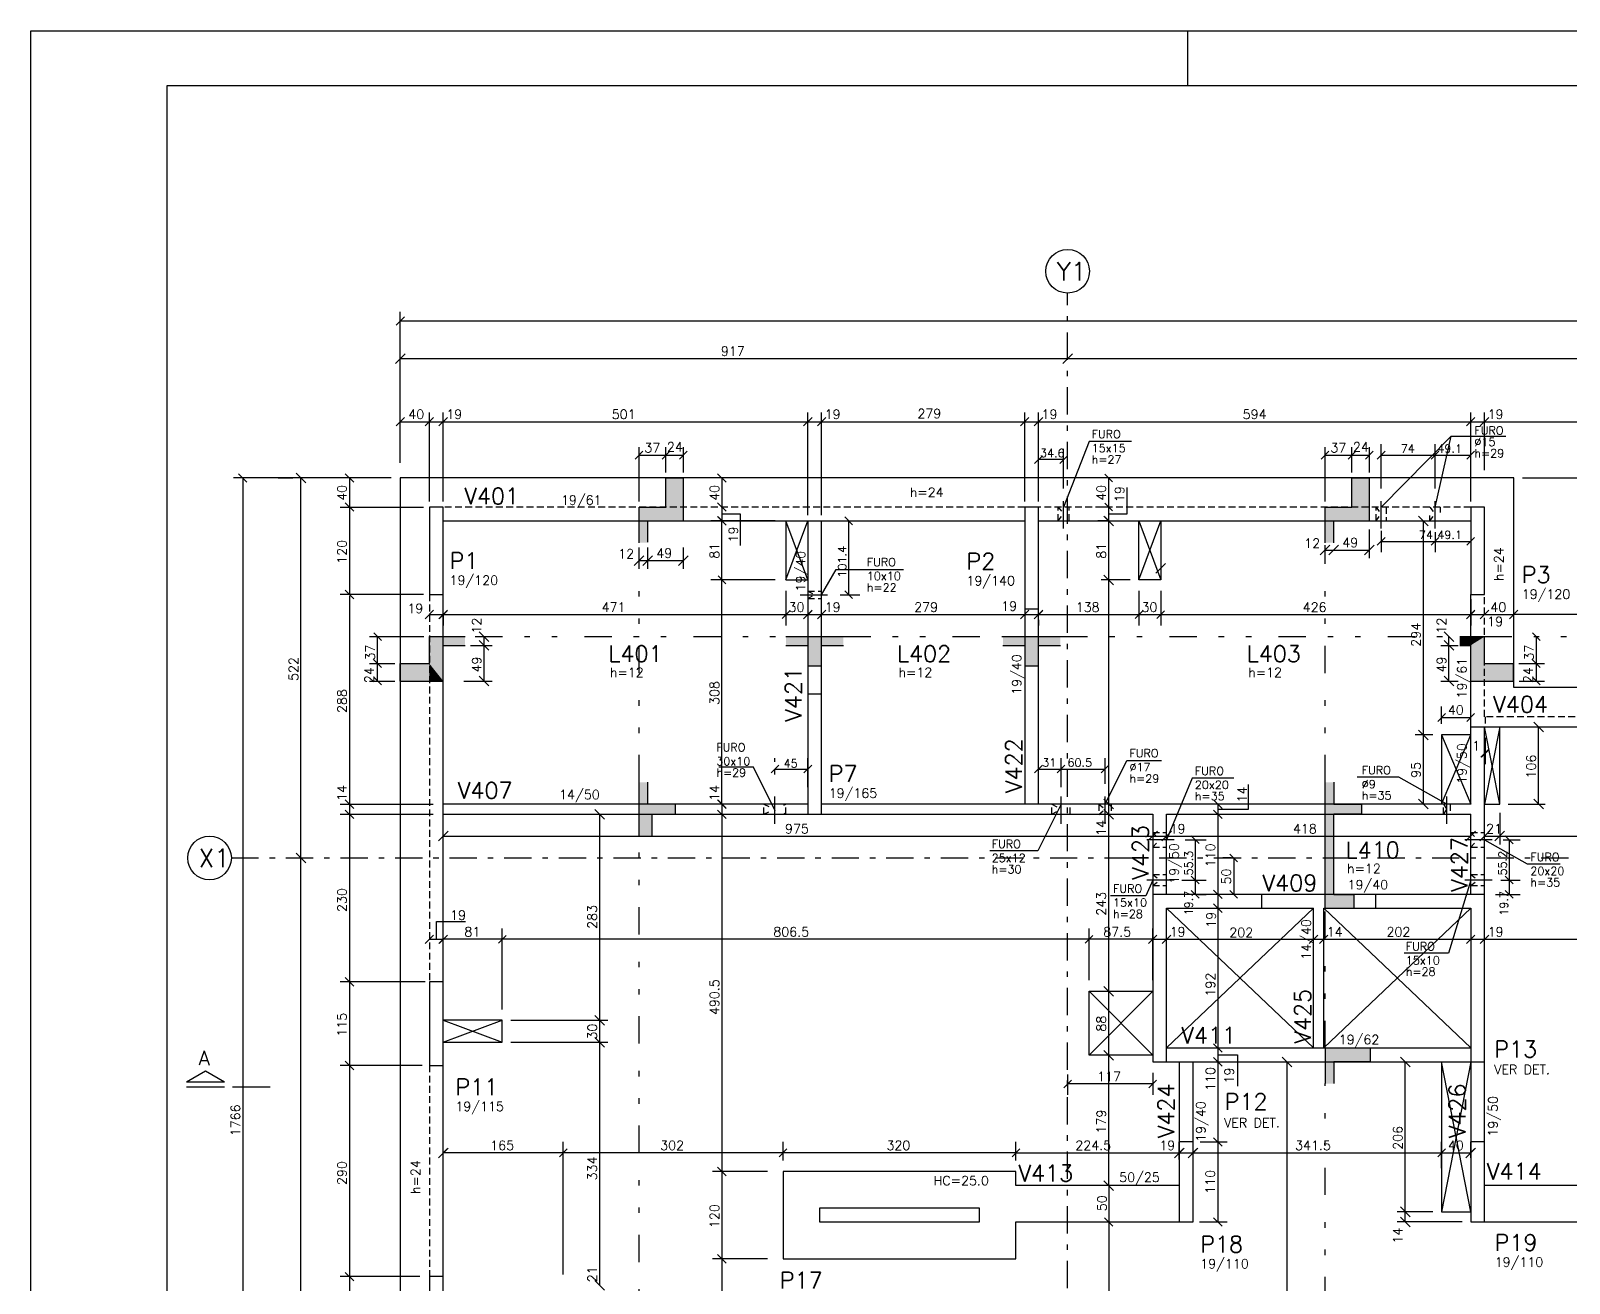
# Model space of a CAD drawing. Extents: x 39030 to 46920, y 0 to 4455.
# Drawn here: x 39030 to 41144, y 2735 to 4455 of the extents above; entities that cross this region are included whole.
import ezdxf

# ---------------------------------------------------------------- set-up
doc = ezdxf.new("R2010")
doc.units = 0
doc.header["$LTSCALE"] = 75
doc.header["$MEASUREMENT"] = 0
for name, pattern in [('ESTILO_TQS_0002', [0.4, 0.1, -0.3]), ('ESTILO_TQS_0003', [1, 0.5, -0.2, 0.1, -0.2]), ('ESTILO_TQS_0004', [2, 0.5, -0.4, 0.1, -0.4, 0.1, -0.5]), ('HIDDEN2', [0.1875, 0.125, -0.0625])]:
    doc.linetypes.add(name, pattern=pattern)
doc.layers.get('0').update_dxf_attribs({"color": 3, "linetype": 'CONTINUOUS'})
for name, color, linetype in [('1', 3, 'CONTINUOUS'), ('200', 1, 'ESTILO_TQS_0002'), ('204', 1, 'ESTILO_TQS_0003'), ('205', 1, 'ESTILO_TQS_0004'), ('210', 3, 'HIDDEN2'), ('212', 3, 'CONTINUOUS'), ('213', 3, 'CONTINUOUS'), ('216', 3, 'CONTINUOUS'), ('220', 5, 'CONTINUOUS'), ('222', 6, 'CONTINUOUS'), ('226', 4, 'CONTINUOUS'), ('230', 3, 'CONTINUOUS'), ('233', 6, 'CONTINUOUS'), ('238', 2, 'CONTINUOUS'), ('249', 1, 'CONTINUOUS'), ('250', 1, 'CONTINUOUS'), ('253', 253, 'CONTINUOUS')]:
    doc.layers.add(name, color=color, linetype=linetype)
doc.styles.get("Standard").update_dxf_attribs({"font": 'ROMANS.SHX'})
doc.styles.add('TQS_LUCIDA_CONSOLE', font='romans.shx')

# ---------------------------------------------------------------- blocks, each defined once
blk = doc.blocks.new('A', base_point=(110533.576437, 21009.828874))
for p, q in [((110533.576437, 21009.828874), (110585.537375, 21009.828874)), ((110596.617453, 21009.828874), (110648.578391, 21009.828874))]:
    blk.add_line(p, q)
at = {"layer": '226'}
for p, q in [((110533.576437, 21016.985124), (110559.556906, 21031.985124)), ((110533.576437, 21016.985124), (110585.537375, 21016.985124)), ((110559.556906, 21031.985124), (110585.537375, 21016.985124))]:
    blk.add_line(p, q, dxfattribs=at)
at = {"layer": '233', "style": 'TQS_LUCIDA_CONSOLE'}
blk.add_text('A', height=20, dxfattribs=at).set_placement((110550.062521, 21039.507952))

msp = doc.modelspace()

# ---------------------------------------------------------------- linework, layer by layer
for p, q in [((39030.1, 4455), (46920.1, 4455)), ((39030.1, 0), (39030.1, 4455)), ((40620.1, 4380), (40620.1, 4455)), ((40620.1, 4380), (40620.1, 4455))]:
    msp.add_line(p, q)
at = {"layer": '1'}
for p, q in [((39596.9, 3781.9), (40395.9, 3781.9)), ((40097.9, 3781.9), (40097.9, 3543.9)), ((40116.9, 3543.9), (40116.9, 3781.9)), ((40414.9, 3781.9), (41008.9, 3781.9)), ((39596.9, 3148.9), (39596.9, 3680.9)), ((41008.9, 3392.9), (41008.9, 3680.9)), ((40395.9, 3660.9), (40395.9, 3392.9)), ((40414.9, 3392.9), (40414.9, 3660.9)), ((41008.9, 3498.9), (41405.4, 3498.9)), ((41027.9, 3268.9), (41027.9, 3498.9)), ((40097.9, 3392.9), (39596.9, 3392.9)), ((41008.9, 3392.9), (40116.9, 3392.9)), ((39596.9, 3378.9), (40097.9, 3378.9)), ((40116.9, 3378.9), (40571.9, 3378.9)), ((40571.9, 3378.9), (40571.9, 3268.9)), ((40590.9, 3378.9), (41008.9, 3378.9)), ((40590.9, 3268.9), (40590.9, 3378.9)), ((41008.9, 3268.9), (41008.9, 3378.9)), ((40877.9, 3268.9), (40721.9, 3268.9)), ((40721.9, 3249.9), (40792.9, 3249.9)), ((40792.9, 3057.9), (40792.9, 3249.9)), ((40806.9, 3057.9), (40806.9, 3249.9)), ((40806.9, 3249.9), (40877.9, 3249.9)), ((40590.9, 3057.9), (40806.9, 3057.9)), ((40806.9, 3057.9), (41008.9, 3057.9)), ((39596.9, 2743.9), (39596.9, 3033.9)), ((40590.9, 3038.9), (40608.4, 3038.9)), ((40608.4, 3038.9), (41008.9, 3038.9)), ((40608.4, 3038.9), (40608.4, 2928.9)), ((40627.4, 2928.9), (40627.4, 3038.9)), ((41008.9, 3038.9), (41008.9, 2928.9)), ((41027.9, 2928.9), (41027.9, 3038.9)), ((40608.4, 2868.9), (40383.9, 2868.9)), ((41460.9, 2868.9), (41027.9, 2868.9)), ((40383.9, 2818.9), (40608.4, 2818.9)), ((41027.9, 2818.9), (41460.9, 2818.9))]:
    msp.add_line(p, q, dxfattribs=at)
at = {"layer": '200'}
for p, q in [((40441.9, 3781.9), (40456.9, 3800.9)), ((40441.9, 3800.9), (40456.9, 3781.9)), ((40878.8, 3781.9), (40892.8, 3800.9)), ((40878.8, 3800.9), (40892.8, 3781.9)), ((40952.8, 3781.9), (40952.8, 3800.9)), ((40952.8, 3781.9), (40966.8, 3800.9)), ((40952.8, 3800.9), (40966.8, 3781.9)), ((40966.8, 3800.9), (40966.8, 3781.9)), ((40097.9, 3685.4), (40116.9, 3675.4)), ((40097.9, 3675.4), (40116.9, 3685.4)), ((40037.6, 3378.9), (40067.6, 3392.9)), ((40037.6, 3392.9), (40067.6, 3378.9)), ((40433.4, 3378.9), (40458.4, 3392.9)), ((40433.4, 3392.9), (40458.4, 3378.9)), ((40497.9, 3378.8), (40514.9, 3392.9)), ((40497.9, 3392.9), (40514.9, 3378.8)), ((40971.4, 3378.8), (40980.4, 3392.9)), ((40971.4, 3392.9), (40980.4, 3378.8)), ((40571.9, 3333.9), (40590.8, 3353.9)), ((40571.9, 3353.9), (40590.8, 3333.9)), ((41008.9, 3333.8), (41027.9, 3353.8)), ((41008.9, 3353.8), (41027.9, 3333.8)), ((40571.9, 3281.1), (40590.9, 3296.1)), ((40571.9, 3296.1), (40590.9, 3281.1)), ((41008.9, 3281.1), (41027.9, 3296.1)), ((41008.9, 3296.1), (41027.9, 3281.1))]:
    msp.add_line(p, q, dxfattribs=at)
at = {"layer": '204'}
for p, q in [((40454.9, 1978), (40454.9, 4094.7)), ((39305.7, 3318.9), (43818, 3318.9))]:
    msp.add_line(p, q, dxfattribs=at)
at = {"layer": '205'}
for p, q in [((40449.4, 3771.4), (40449.4, 3811.4)), ((40885.8, 3771.4), (40885.8, 3811.4)), ((40959.8, 3771.4), (40959.8, 3811.4)), ((39865.9, 3422.9), (39865.9, 3723.3)), ((40808.7, 3422.9), (40808.7, 3737.8)), ((40087.4, 3680.4), (40127.4, 3680.4)), ((39640.9, 3622.9), (40067.9, 3622.9)), ((40146.9, 3622.9), (40365.9, 3622.9)), ((40444.9, 3622.9), (40993.8, 3622.9)), ((41027.9, 3622.9), (41405.4, 3622.9)), ((40052.6, 3365.9), (40052.6, 3456.8)), ((40445.9, 3365.9), (40445.9, 3405.9)), ((40506.4, 3365.9), (40506.4, 3405.9)), ((40975.9, 3365.9), (40975.9, 3405.9)), ((39865.9, 2163.9), (39865.9, 3348.9)), ((40601.4, 3343.9), (40561.4, 3343.9)), ((41038.4, 3343.8), (40998.4, 3343.8)), ((40601.4, 3288.6), (40561.4, 3288.6)), ((41038.4, 3288.6), (40998.4, 3288.6)), ((40808.7, 3057.9), (40808.7, 3249.9)), ((40808.7, 2256), (40808.7, 3008.9))]:
    msp.add_line(p, q, dxfattribs=at)
at = {"layer": '210'}
for p, q in [((40395.9, 3800.9), (39596.9, 3800.9)), ((41008.9, 3800.9), (40414.9, 3800.9)), ((40441.9, 3781.9), (40441.9, 3800.9)), ((40456.9, 3781.9), (40456.9, 3800.9)), ((40878.8, 3781.9), (40878.8, 3800.9)), ((40892.8, 3800.9), (40892.8, 3781.9)), ((39577.9, 3680.9), (39577.9, 3148.9)), ((40097.9, 3685.4), (40116.9, 3685.4)), ((41027.9, 3512.9), (41027.9, 3680.9)), ((40097.9, 3675.4), (40116.9, 3675.4)), ((41405.4, 3512.9), (41027.9, 3512.9)), ((41028.9, 3512.9), (41028.9, 3498.9)), ((40037.6, 3378.9), (40037.6, 3392.9)), ((40067.6, 3378.9), (40067.6, 3392.9)), ((40433.4, 3378.9), (40433.4, 3392.9)), ((40458.4, 3378.9), (40458.4, 3392.9)), ((40497.9, 3392.9), (40497.9, 3378.9)), ((40514.9, 3392.9), (40514.9, 3378.8)), ((40971.4, 3378.8), (40971.4, 3392.9)), ((40980.4, 3392.9), (40980.4, 3378.8)), ((40571.9, 3353.9), (40590.9, 3353.9)), ((41008.9, 3353.8), (41027.9, 3353.8)), ((40571.9, 3333.9), (40590.9, 3333.8)), ((41008.9, 3333.8), (41027.9, 3333.8)), ((40571.9, 3296.1), (40590.9, 3296.1)), ((40571.9, 3281.1), (40590.9, 3281.1)), ((41008.9, 3296.1), (41027.9, 3296.1)), ((41008.9, 3281.1), (41027.9, 3281.1)), ((39577.9, 3033.9), (39577.9, 2743.9))]:
    msp.add_line(p, q, dxfattribs=at)
at = {"layer": '216'}
for p, q in [((39532, 4050.6), (39543.7, 4062.2)), ((39531.2, 3998.1), (39544.5, 4011.4)), ((40448.2, 3998.1), (40461.5, 4011.4)), ((39532, 3912.3), (39543.7, 3923.9)), ((39572, 3912.3), (39583.7, 3923.9)), ((39591, 3912.3), (39602.7, 3923.9)), ((40092, 3912.3), (40103.7, 3923.9)), ((40111, 3912.3), (40122.7, 3923.9)), ((40390, 3912.3), (40401.7, 3923.9)), ((40409, 3912.3), (40420.7, 3923.9)), ((41003, 3912.3), (41014.7, 3923.9)), ((41022, 3912.3), (41033.7, 3923.9)), ((39860.6, 3866.8), (39871.2, 3877.4)), ((39897.6, 3866.8), (39908.2, 3877.4)), ((39921.6, 3866.8), (39932.2, 3877.4)), ((40420.2, 3871.3), (40409.6, 3860.7)), ((40454.7, 3871.3), (40444.1, 3860.7)), ((40803.4, 3866.8), (40814, 3877.4)), ((40840.4, 3866.8), (40851, 3877.4)), ((40864.4, 3866.8), (40875, 3877.4)), ((40880.5, 3866.8), (40891.1, 3877.4)), ((40954.5, 3866.8), (40965.1, 3877.4)), ((40954.5, 3866.8), (40965.1, 3877.4)), ((41003.6, 3866.8), (41014.2, 3877.4)), ((39315.5, 3846.7), (39327.2, 3835)), ((39407.9, 3834.2), (39394.7, 3847.5)), ((39462.1, 3846.7), (39473.8, 3835)), ((39974, 3846.7), (39985.6, 3835)), ((40516.7, 3835.6), (40506.1, 3846.2)), ((39462.1, 3806.7), (39473.8, 3795)), ((39974, 3806.7), (39985.6, 3795)), ((40516.7, 3795.6), (40506.1, 3806.2)), ((40516.7, 3795.6), (40506.1, 3806.2)), ((39974, 3787.7), (39985.6, 3776)), ((39985.1, 3776.6), (39974.5, 3787.2)), ((40159.5, 3776.6), (40148.9, 3787.2)), ((40518, 3775.2), (40504.7, 3788.5)), ((40516.7, 3776.6), (40506.1, 3787.2)), ((40950.5, 3775.2), (40937.2, 3788.5)), ((40802, 3735.2), (40815.3, 3748.5)), ((40814, 3735.2), (40827.3, 3748.5)), ((40863, 3735.2), (40876.3, 3748.5)), ((40880.5, 3748.4), (40891.1, 3759)), ((40954.5, 3748.4), (40965.1, 3759)), ((40954.5, 3748.4), (40965.1, 3759)), ((41003.6, 3748.4), (41014.2, 3759)), ((39859.3, 3720.7), (39872.5, 3733.9)), ((39871.3, 3720.7), (39884.5, 3733.9)), ((39920.3, 3720.7), (39933.5, 3733.9)), ((40576.2, 3710.2), (40589.5, 3723.5)), ((39985.1, 3695.6), (39974.5, 3706.2)), ((39985.1, 3695.6), (39974.5, 3706.2)), ((40518, 3694.2), (40504.7, 3707.5)), ((39462.1, 3686.7), (39473.8, 3675)), ((40159.5, 3675.1), (40148.9, 3685.7)), ((39572, 3647.3), (39583.7, 3659)), ((39591, 3647.3), (39602.7, 3659)), ((39591.6, 3647.8), (39602.2, 3658.5)), ((40062.6, 3647.8), (40073.2, 3658.5)), ((40062.6, 3647.8), (40073.2, 3658.5)), ((40092, 3647.3), (40103.7, 3659)), ((40092.6, 3647.8), (40103.2, 3658.5)), ((40111, 3647.3), (40122.7, 3659)), ((40390, 3647.3), (40401.7, 3659)), ((40409, 3647.3), (40420.7, 3659)), ((40409.6, 3647.8), (40420.2, 3658.5)), ((40547.6, 3647.8), (40558.2, 3658.5)), ((40547.6, 3647.8), (40558.2, 3658.5)), ((40577.6, 3647.8), (40588.2, 3658.5)), ((40577.6, 3647.8), (40588.2, 3658.5)), ((41003, 3647.3), (41014.7, 3659)), ((41003.6, 3647.8), (41014.2, 3658.5)), ((41022, 3647.3), (41033.7, 3659)), ((41062, 3647.3), (41073.7, 3659)), ((39501.3, 3628.2), (39511.9, 3617.6)), ((39646.4, 3629.5), (39659.6, 3616.3)), ((39646.4, 3617.5), (39659.6, 3604.3)), ((40972.3, 3629.5), (40985.6, 3616.3)), ((40972.3, 3617.5), (40985.6, 3604.3)), ((41093.8, 3628.2), (41104.4, 3617.6)), ((39501.3, 3591.2), (39511.9, 3580.6)), ((41093.8, 3591.2), (41104.4, 3580.6)), ((39501.3, 3567.2), (39511.9, 3556.6)), ((39646.4, 3568.5), (39659.6, 3555.3)), ((40972.3, 3568.5), (40985.6, 3555.3)), ((41093.8, 3567.2), (41104.4, 3556.6)), ((40963.6, 3506.5), (40974.2, 3517.2)), ((41003.6, 3506.5), (41014.2, 3517.2)), ((40950.5, 3481.2), (40937.2, 3494.5)), ((41108.8, 3492.2), (41095.5, 3505.5)), ((41022.6, 3457.4), (41033.2, 3468)), ((41023.6, 3457.4), (41034.2, 3468)), ((40047.3, 3435.6), (40057.9, 3446.2)), ((40092.6, 3435.6), (40103.2, 3446.2)), ((40092.6, 3435.6), (40103.2, 3446.2)), ((40409.6, 3435.6), (40420.2, 3446.2)), ((40440.6, 3435.6), (40451.2, 3446.2)), ((40440.6, 3435.6), (40451.2, 3446.2)), ((40501.1, 3435.6), (40511.7, 3446.2)), ((39462.1, 3398.7), (39473.8, 3387)), ((39462.1, 3384.7), (39473.8, 3373)), ((39818.5, 3372.2), (39805.2, 3385.5)), ((39974, 3398.7), (39985.6, 3387)), ((39974, 3384.7), (39985.6, 3373)), ((39985.1, 3387.6), (39974.5, 3398.2)), ((40518, 3386.2), (40504.7, 3399.5)), ((40518, 3372.2), (40504.7, 3385.5)), ((40516.7, 3387.6), (40506.1, 3398.2)), ((40516.7, 3373.6), (40506.1, 3384.2)), ((40655.5, 3398.7), (40667.1, 3387)), ((40655.5, 3384.7), (40667.1, 3373)), ((40950.5, 3386.2), (40937.2, 3399.5)), ((41108.8, 3386.2), (41095.5, 3399.5)), ((39590.2, 3342.2), (39603.5, 3355.5)), ((40565.2, 3342.2), (40578.5, 3355.5)), ((40584.2, 3342.2), (40597.5, 3355.5)), ((40624.9, 3349.2), (40635.5, 3338.6)), ((41002.2, 3342.2), (41015.5, 3355.5)), ((41021.2, 3342.2), (41034.5, 3355.5)), ((41042.2, 3342.2), (41055.5, 3355.5)), ((41056.4, 3349.1), (41067, 3338.5)), ((39407.9, 3312.2), (39394.7, 3325.5)), ((40677.8, 3324.2), (40688.4, 3313.6)), ((40624.9, 3293.9), (40635.5, 3283.3)), ((40624.9, 3293.9), (40635.5, 3283.3)), ((41056.4, 3293.9), (41067, 3283.3)), ((41056.4, 3293.9), (41067, 3283.3)), ((40624.9, 3274.2), (40635.5, 3263.6)), ((40655.5, 3274.7), (40667.1, 3263)), ((40677.8, 3274.2), (40688.4, 3263.6)), ((41056.4, 3274.2), (41067, 3263.6)), ((40655.5, 3255.7), (40667.1, 3244)), ((39572, 3201.4), (39583.7, 3213)), ((39591, 3201.4), (39602.7, 3213)), ((39602.2, 3212.5), (39591.6, 3201.9)), ((39683.2, 3212.5), (39672.6, 3201.9)), ((39683.2, 3212.5), (39672.6, 3201.9)), ((40489.7, 3212.5), (40479.1, 3201.9)), ((40489.7, 3212.5), (40479.1, 3201.9)), ((40566, 3201.4), (40577.7, 3213)), ((40577.2, 3212.5), (40566.6, 3201.9)), ((40585, 3201.4), (40596.7, 3213)), ((40787, 3201.4), (40798.7, 3213)), ((40801, 3201.4), (40812.7, 3213)), ((41003, 3201.4), (41014.7, 3213)), ((41022, 3201.4), (41033.7, 3213)), ((39462.1, 3154.7), (39473.8, 3143)), ((40518, 3129.2), (40504.7, 3142.5)), ((39818.5, 3089.2), (39805.2, 3102.5)), ((39818.5, 3059.2), (39805.2, 3072.5)), ((40518, 3041.2), (40504.7, 3054.5)), ((40655.5, 3063.7), (40667.1, 3052)), ((40655.5, 3044.7), (40667.1, 3033)), ((40763.1, 3032.2), (40749.9, 3045.5)), ((40925.5, 3032.2), (40912.2, 3045.5)), ((39462.1, 3039.7), (39473.8, 3028)), ((40460.2, 3013.8), (40449.6, 3003.2)), ((40577.2, 3013.8), (40566.6, 3003.2)), ((39590.2, 2907.2), (39603.5, 2920.5)), ((39602.2, 2919.2), (39591.6, 2908.6)), ((39602.2, 2919.2), (39591.6, 2908.6)), ((39767.2, 2919.2), (39756.6, 2908.6)), ((39767.2, 2919.2), (39756.6, 2908.6)), ((40069.2, 2919.2), (40058.6, 2908.6)), ((40069.2, 2919.2), (40058.6, 2908.6)), ((40069.2, 2919.2), (40058.6, 2908.6)), ((40378.6, 2908.6), (40389.2, 2919.2)), ((40389.2, 2919.2), (40378.6, 2908.6)), ((40601.7, 2907.2), (40615, 2920.5)), ((40603.1, 2908.6), (40613.7, 2919.2)), ((40620.7, 2907.2), (40634, 2920.5)), ((40622.1, 2908.6), (40632.7, 2919.2)), ((40655.5, 2934.7), (40667.1, 2923)), ((40963.6, 2908.6), (40974.2, 2919.2)), ((40963.6, 2908.6), (40974.2, 2919.2)), ((41002.2, 2907.2), (41015.5, 2920.5)), ((41003.6, 2908.6), (41014.2, 2919.2)), ((39974, 2894.2), (39985.6, 2882.5)), ((40518, 2862.2), (40504.7, 2875.5)), ((40925.5, 2826.2), (40912.2, 2839.5)), ((40505.5, 2824.7), (40517.2, 2813)), ((40655.5, 2824.7), (40667.1, 2813)), ((40925.5, 2812.2), (40912.2, 2825.5)), ((39974, 2774.2), (39985.6, 2762.5)), ((39462.1, 2749.7), (39473.8, 2738)), ((39818.5, 2725.2), (39805.2, 2738.5))]:
    msp.add_line(p, q, dxfattribs=at)
at = {"layer": '220'}
for p, q in [((39902.9, 3800.9), (39902.9, 3840.8)), ((39902.9, 3840.8), (39926.9, 3840.8)), ((39926.9, 3800.9), (39926.9, 3840.8)), ((40845.7, 3800.9), (40845.7, 3840.8)), ((40845.7, 3840.8), (40869.7, 3840.8)), ((40869.7, 3800.9), (40869.7, 3840.8)), ((39865.9, 3751.9), (39865.9, 3800.9)), ((39865.9, 3800.9), (39902.9, 3800.9)), ((39926.9, 3800.9), (39926.9, 3800.9)), ((39926.9, 3781.8), (39926.9, 3800.9)), ((40808.7, 3751.8), (40808.7, 3800.9)), ((40808.7, 3800.9), (40845.7, 3800.9)), ((40869.7, 3800.9), (40869.7, 3800.9)), ((40869.7, 3781.8), (40869.7, 3800.9)), ((39877.9, 3781.8), (39926.9, 3781.8)), ((39877.9, 3752.6), (39877.9, 3781.8)), ((40820.7, 3781.8), (40869.7, 3781.8)), ((40820.7, 3751.8), (40820.7, 3781.8)), ((39577.8, 3585.9), (39577.8, 3622.9)), ((39577.9, 3622.9), (39626.9, 3622.9)), ((40067.9, 3622.9), (40146.9, 3622.9)), ((40365.9, 3622.9), (40444.9, 3622.9)), ((40993.8, 3622.9), (41027.9, 3622.9)), ((41027.9, 3585.9), (41027.9, 3622.9)), ((39596.9, 3561.9), (39596.9, 3610.9)), ((39596.9, 3610.9), (39626.9, 3610.9)), ((40067.9, 3610.9), (40067.9, 3610.9)), ((40067.9, 3610.9), (40097.9, 3610.9)), ((40097.9, 3610.9), (40097.9, 3582.9)), ((40116.9, 3582.9), (40116.9, 3610.9)), ((40116.9, 3610.9), (40146.9, 3610.9)), ((40365.9, 3610.9), (40365.9, 3610.9)), ((40365.9, 3610.9), (40395.9, 3610.9)), ((40395.9, 3610.9), (40395.9, 3582.9)), ((40414.9, 3582.9), (40414.9, 3610.9)), ((40414.9, 3610.9), (40444.9, 3610.9)), ((40993.8, 3610.9), (41008.8, 3610.9)), ((41008.8, 3561.9), (41008.8, 3610.9)), ((39537.9, 3585.9), (39577.8, 3585.9)), ((39537.9, 3561.9), (39537.9, 3585.9)), ((40097.9, 3582.9), (40116.9, 3582.9)), ((40395.9, 3582.9), (40414.9, 3582.9)), ((41027.9, 3585.9), (41067.8, 3585.9)), ((41067.8, 3561.9), (41067.8, 3585.9)), ((39537.9, 3561.9), (39577.8, 3561.9)), ((39577.8, 3561.9), (39577.8, 3561.9)), ((39577.8, 3561.9), (39596.9, 3561.9)), ((41008.8, 3561.9), (41027.9, 3561.9)), ((41027.9, 3561.9), (41067.8, 3561.9)), ((41027.9, 3561.9), (41027.9, 3561.9)), ((39865.9, 3348.9), (39865.9, 3422.9)), ((39877.9, 3392.9), (39877.9, 3422.9)), ((40808.7, 3378.9), (40808.7, 3422.9)), ((40820.7, 3422.9), (40820.7, 3422.9)), ((40820.7, 3422.9), (40820.7, 3392.9)), ((39915.9, 3392.9), (39877.9, 3392.9)), ((39915.9, 3378.9), (39915.9, 3392.9)), ((40820.7, 3392.9), (40858.7, 3392.9)), ((40858.7, 3392.9), (40858.7, 3378.9)), ((39883.9, 3348.9), (39883.9, 3378.9)), ((39883.9, 3378.9), (39915.9, 3378.9)), ((40808.7, 3249.9), (40808.7, 3378.9)), ((40820.7, 3268.9), (40820.7, 3378.9)), ((40858.7, 3378.9), (40820.7, 3378.9)), ((40820.7, 3378.9), (40820.7, 3378.9)), ((39883.9, 3348.9), (39883.9, 3348.9)), ((40820.7, 3268.9), (40848.7, 3268.9)), ((40848.7, 3249.9), (40848.7, 3268.9)), ((40808.7, 3249.9), (40848.7, 3249.9)), ((40808.7, 3057.9), (40808.7, 3008.9)), ((40808.7, 3057.9), (40870.7, 3057.9)), ((40870.7, 3057.9), (40870.7, 3038.9)), ((40870.7, 3038.9), (40820.7, 3038.9)), ((40820.7, 3038.9), (40820.7, 3008.9))]:
    msp.add_line(p, q, dxfattribs=at)
at = {"layer": '222'}
for p, q in [((39217.6, 4380), (46845.1, 4380)), ((39217.6, 75), (39217.6, 4380))]:
    msp.add_line(p, q, dxfattribs=at)
for points in [[(39577.9, 3680.9), (39596.9, 3680.9), (39596.9, 3800.9), (39577.9, 3800.9), (39577.9, 3680.9)], [(40395.9, 3660.9), (40414.9, 3660.9), (40414.9, 3800.9), (40395.9, 3800.9), (40395.9, 3660.9)], [(41008.9, 3680.9), (41027.9, 3680.9), (41027.9, 3800.9), (41008.9, 3800.9), (41008.9, 3680.9)], [(40097.9, 3378.9), (40116.9, 3378.9), (40116.9, 3543.9), (40097.9, 3543.9), (40097.9, 3378.9)], [(40571.9, 3038.9), (40571.9, 3038.9), (40590.9, 3038.9), (40590.9, 3249.9), (40721.9, 3249.9), (40721.9, 3268.9), (40571.9, 3268.9), (40571.9, 3038.9)], [(41027.9, 3038.9), (41027.9, 3268.9), (40877.9, 3268.9), (40877.9, 3249.9), (41008.9, 3249.9), (41008.9, 3038.9), (41027.9, 3038.9)], [(39596.9, 3148.9), (39577.9, 3148.9), (39577.9, 3033.9), (39596.9, 3033.9), (39596.9, 3148.9)], [(40608.4, 2818.9), (40627.4, 2818.9), (40627.4, 2928.9), (40608.4, 2928.9), (40608.4, 2818.9)], [(41008.9, 2818.9), (41027.9, 2818.9), (41027.9, 2928.9), (41008.9, 2928.9), (41008.9, 2818.9)], [(40333.9, 2818.9), (40333.9, 2837.9), (40113.9, 2837.9), (40113.9, 2818.9), (40333.9, 2818.9)], [(39577.9, 2623.9), (39596.9, 2623.9), (39596.9, 2743.9), (39577.9, 2743.9), (39577.9, 2623.9)]]:
    msp.add_lwpolyline(points, dxfattribs=at)
at = {"layer": '230'}
for p, q in [((41067.9, 3840.9), (39537.9, 3840.9)), ((39537.9, 3840.9), (39537.9, 2074.9)), ((41067.9, 3552.9), (41067.9, 3840.9)), ((40067.9, 3781.9), (40067.9, 3700.9)), ((40552.9, 3700.9), (40552.9, 3781.9)), ((40582.9, 3781.9), (40582.9, 3700.9)), ((40067.9, 3700.9), (40097.9, 3700.9)), ((40582.9, 3700.9), (40552.9, 3700.9)), ((41405.4, 3552.9), (41067.9, 3552.9)), ((41048.9, 3392.9), (41048.9, 3498.9)), ((41008.9, 3487.9), (40968.9, 3487.9)), ((40968.9, 3487.9), (40968.9, 3392.9)), ((41027.9, 3392.9), (41048.9, 3392.9)), ((40484.4, 3047.9), (40484.4, 3135.9)), ((40484.4, 3135.9), (40571.9, 3135.9)), ((39677.9, 3095.9), (39596.9, 3095.9)), ((39677.9, 3065.9), (39677.9, 3095.9)), ((39596.9, 3065.9), (39677.9, 3065.9)), ((40571.9, 3047.9), (40484.4, 3047.9)), ((40968.9, 3038.9), (40968.9, 2832.9)), ((40383.9, 2888.4), (40063.9, 2888.4)), ((40063.9, 2888.4), (40063.9, 2768.4)), ((40383.9, 2868.9), (40383.9, 2888.4)), ((40383.9, 2768.4), (40383.9, 2818.9)), ((40968.9, 2832.9), (41008.9, 2832.9)), ((40063.9, 2768.4), (40383.9, 2768.4))]:
    msp.add_line(p, q, dxfattribs=at)
at = {"layer": '238'}
for centre in [(40454.9, 4124.7), (39275.7, 3318.9)]:
    msp.add_circle(centre, 30, dxfattribs=at)
at = {"layer": '249'}
for p, q in [((40067.9, 3700.9), (40097.9, 3781.9)), ((40097.9, 3700.9), (40067.9, 3781.9)), ((40552.9, 3700.9), (40582.9, 3781.9)), ((40552.9, 3781.9), (40582.9, 3700.9)), ((41048.9, 3392.9), (41027.9, 3498.9)), ((41048.9, 3498.9), (41027.9, 3392.9)), ((40968.9, 3392.9), (41008.9, 3487.9)), ((40968.9, 3487.9), (41008.9, 3392.9)), ((40590.9, 3057.9), (40792.9, 3249.9)), ((40590.9, 3249.9), (40792.9, 3057.9)), ((40806.9, 3057.9), (41008.9, 3249.9)), ((40806.9, 3249.9), (41008.9, 3057.9)), ((40484.4, 3047.9), (40571.9, 3135.9)), ((40484.4, 3135.9), (40571.9, 3047.9)), ((39596.9, 3065.9), (39677.9, 3095.9)), ((39596.9, 3095.9), (39677.9, 3065.9)), ((41008.9, 2832.9), (40968.9, 3038.9)), ((41008.9, 3038.9), (40968.9, 2832.9))]:
    msp.add_line(p, q, dxfattribs=at)
at = {"layer": '250'}
for p, q in [((39537.9, 3861.4), (39537.9, 4069.1)), ((39537.9, 4056.4), (43768.9, 4056.4)), ((39537.9, 4012.5), (39537.9, 4016)), ((39537.9, 4004.8), (40454.9, 4004.8)), ((40454.9, 4004.8), (42851.9, 4004.8)), ((39537.9, 3918.1), (39582.9, 3918.1)), ((39577.9, 3808.6), (39577.9, 3930.8)), ((39577.9, 3918.1), (39596.9, 3918.1)), ((39596.9, 3808.6), (39596.9, 3930.8)), ((39596.9, 3918.1), (40097.9, 3918.1)), ((40097.9, 3789.6), (40097.9, 3930.8)), ((40097.9, 3918.1), (40116.9, 3918.1)), ((40116.9, 3789.6), (40116.9, 3930.8)), ((40116.9, 3918.1), (40395.9, 3918.1)), ((40395.9, 3808.6), (40395.9, 3930.8)), ((40395.9, 3918.1), (40414.9, 3918.1)), ((40414.9, 3808.6), (40414.9, 3930.8)), ((40414.9, 3918.1), (41008.9, 3918.1)), ((41008.9, 3808.6), (41008.9, 3930.8)), ((41008.9, 3918.1), (41027.9, 3918.1)), ((41026.9, 3918.1), (41402.9, 3918.1)), ((41027.9, 3851.6), (41027.9, 3930.8)), ((40959.8, 3800.9), (40982.1, 3898)), ((39865.9, 3808.4), (39865.9, 3883.3)), ((39865.9, 3872.1), (39902.9, 3872.1)), ((39902.9, 3848.1), (39902.9, 3883.3)), ((39902.9, 3872.1), (39926.9, 3872.1)), ((39926.9, 3848.2), (39926.9, 3883.3)), ((40414.9, 3835.4), (40414.9, 3881)), ((40449.4, 3826.4), (40449.4, 3881)), ((40808.7, 3808.4), (40808.7, 3883.3)), ((40808.7, 3872.1), (40845.7, 3872.1)), ((40845.7, 3848.1), (40845.7, 3883.3)), ((40845.7, 3872.1), (40869.7, 3872.1)), ((40869.7, 3848.2), (40869.7, 3883.3)), ((40885.8, 3826.4), (40885.8, 3887.1)), ((40885.8, 3872.1), (40959.8, 3872.1)), ((40959.8, 3826.4), (40959.8, 3887.1)), ((40959.8, 3826.4), (40959.8, 3887.1)), ((40959.8, 3872.1), (41008.9, 3872.1)), ((41008.9, 3815.9), (41008.9, 3887.1)), ((40449.4, 3866), (40414.9, 3866)), ((39525.2, 3840.9), (39308.6, 3840.9)), ((39321.4, 3840.9), (39321.4, 2074.9)), ((39370.2, 3840.9), (39390.1, 3840.9)), ((39401.3, 3318.9), (39401.3, 3840.9)), ((39467.9, 3840.9), (39467.9, 3800.9)), ((39979.8, 3840.9), (39979.8, 3800.9)), ((40511.3, 3840.9), (40496.4, 3840.9)), ((40511.4, 3800.9), (40511.4, 3840.9)), ((40536.6, 3791.4), (40536.6, 3827.7)), ((41079.9, 3840.9), (41326.6, 3840.9)), ((39455.2, 3800.9), (39569.9, 3800.9)), ((39467.9, 3800.9), (39467.9, 3680.9)), ((39979.8, 3800.9), (39979.8, 3781.9)), ((39979.8, 3791.4), (40005, 3791.4)), ((40005, 3791.4), (40005, 3748.1)), ((40506.9, 3800.9), (40496.4, 3800.9)), ((40510.1, 3800.9), (40496.4, 3800.9)), ((40511.4, 3781.9), (40511.4, 3800.9)), ((40511.4, 3791.4), (40536.6, 3791.4)), ((40052.9, 3781.9), (39964.8, 3781.9)), ((39979.8, 3700.9), (39979.8, 3781.9)), ((40151.3, 3781.9), (40169.2, 3781.9)), ((40154.2, 3680.4), (40154.2, 3781.9)), ((40512.2, 3781.9), (40496.4, 3781.9)), ((40511.4, 3700.9), (40511.4, 3781.9)), ((40869.7, 3730.6), (40869.7, 3769.8)), ((40885.8, 3768.3), (40885.8, 3738.7)), ((40943.9, 3487.9), (40943.9, 3781.9)), ((40959.8, 3766.4), (40959.8, 3738.7)), ((39865.9, 3716.1), (39865.9, 3745.3)), ((39877.9, 3716.1), (39877.9, 3745.3)), ((39926.9, 3716.1), (39926.9, 3745.3)), ((40808.7, 3730.6), (40808.7, 3748.6)), ((40885.8, 3753.7), (40959.8, 3753.7)), ((40959.8, 3756.4), (40959.8, 3738.7)), ((40959.8, 3753.7), (41008.9, 3753.7)), ((41008.9, 3753.9), (41008.9, 3738.7)), ((39865.9, 3727.3), (39883.9, 3727.3)), ((39883.9, 3727.3), (39926.9, 3727.3)), ((40808.7, 3741.8), (40826.7, 3741.8)), ((40826.7, 3741.8), (40869.7, 3741.8)), ((40052.9, 3700.9), (39964.8, 3700.9)), ((40052.9, 3700.9), (39964.8, 3700.9)), ((39979.8, 3392.9), (39979.8, 3700.9)), ((40540.9, 3700.9), (40501, 3700.9)), ((40511.4, 3392.9), (40511.4, 3700.9)), ((39569.9, 3680.9), (39455.2, 3680.9)), ((39467.9, 3678.9), (39467.9, 3392.9)), ((40067.9, 3685.9), (40067.9, 3638.2)), ((40067.9, 3685.9), (40067.9, 3638.2)), ((40097.9, 3685.9), (40097.9, 3638.2)), ((40142.4, 3680.4), (40169.2, 3680.4)), ((40552.9, 3685.9), (40552.9, 3638.2)), ((40552.9, 3685.9), (40552.9, 3638.2)), ((40582.9, 3685.9), (40582.9, 3638.2)), ((40582.9, 3685.9), (40582.9, 3638.2)), ((41008.9, 3674.5), (41008.9, 3638.2)), ((39577.9, 3653.2), (39596.9, 3653.2)), ((39596.9, 3653.9), (39596.9, 3638.2)), ((39596.9, 3653.2), (40067.9, 3653.2)), ((40067.9, 3653.2), (40097.9, 3653.2)), ((40097.9, 3653.2), (40116.9, 3653.2)), ((40116.9, 3653.2), (40402.4, 3653.2)), ((40395.9, 3653.2), (40414.9, 3653.2)), ((40414.9, 3653.2), (40552.9, 3653.2)), ((40414.9, 3645.9), (40414.9, 3638.2)), ((40552.9, 3653.2), (40582.9, 3653.2)), ((40582.9, 3653.2), (41008.9, 3653.2)), ((41008.9, 3653.2), (41027.9, 3653.2)), ((41027.9, 3653.2), (41067.9, 3653.2)), ((41405.4, 3653.2), (41067.9, 3653.2)), ((39495.4, 3622.9), (39570.3, 3622.9)), ((39506.6, 3585.9), (39506.6, 3622.9)), ((39653, 3610.9), (39653, 3622.9)), ((40978.9, 3604.9), (40978.9, 3622.9)), ((41099.1, 3585.9), (41099.1, 3622.9)), ((39634.4, 3610.9), (39664.3, 3610.9)), ((39653, 3561.9), (39653, 3610.9)), ((40967.7, 3610.9), (40991.7, 3610.9)), ((40978.9, 3561.9), (40978.9, 3604.9)), ((39495.4, 3585.9), (39530.5, 3585.9)), ((39506.6, 3561.9), (39506.6, 3585.9)), ((41075.1, 3585.9), (41110.3, 3585.9)), ((41099.1, 3561.9), (41099.1, 3585.9)), ((39495.4, 3561.9), (39530.5, 3561.9)), ((39625, 3561.9), (39664.3, 3561.9)), ((40967.7, 3561.9), (40991.7, 3561.9)), ((41075.2, 3561.9), (41110.3, 3561.9)), ((40968.9, 3502.9), (40968.9, 3526.8)), ((40968.9, 3511.8), (41008.9, 3511.8)), ((41008.9, 3502.9), (41008.9, 3526.8)), ((41102.1, 3392.9), (41102.1, 3498.9)), ((40956.9, 3487.9), (40932.6, 3487.9)), ((40943.9, 3392.9), (40943.9, 3487.9)), ((41028.9, 3483.9), (41028.9, 3447.7)), ((40052.6, 3450.9), (40052.6, 3455.9)), ((40097.9, 3420.9), (40097.9, 3455.9)), ((40097.9, 3416.2), (40097.9, 3455.9)), ((40414.9, 3450.9), (40414.9, 3455.9)), ((40445.9, 3420.9), (40445.9, 3455.9)), ((40445.9, 3416.2), (40445.9, 3455.9)), ((40506.4, 3420.9), (40506.4, 3455.9)), ((41027.9, 3462.7), (41028.9, 3462.7)), ((40052.6, 3440.9), (40097.9, 3440.9)), ((40414.9, 3440.9), (40445.9, 3440.9)), ((40445.9, 3440.9), (40506.4, 3440.9)), ((40703.4, 3385.9), (40703.4, 3419.8)), ((39455.2, 3392.9), (39583, 3392.9)), ((39467.9, 3392.9), (39467.9, 3378.9)), ((40029.6, 3392.9), (39964.8, 3392.9)), ((39979.8, 3392.9), (39979.8, 3378.9)), ((40511.4, 3378.9), (40511.4, 3392.9)), ((40661.3, 3392.9), (40661.3, 3378.9)), ((40661.3, 3385.9), (40703.4, 3385.9)), ((41060.5, 3392.9), (41111.1, 3392.9)), ((39455.2, 3378.9), (39583, 3378.9)), ((39467.9, 3378.9), (39467.9, 3148.9)), ((39811.9, 3095.9), (39811.9, 3378.9)), ((39979.8, 3378.9), (39979.8, 2888.4)), ((40511.4, 3135.9), (40511.4, 3378.9)), ((40661.3, 3378.9), (40661.3, 3268.9)), ((41048.9, 3380.9), (41048.9, 3337.6)), ((39596.9, 3348.9), (40571.9, 3348.9)), ((40571.9, 3348.9), (40590.9, 3348.9)), ((40590.9, 3348.9), (41008.9, 3348.9)), ((40616.4, 3343.9), (40645.2, 3343.9)), ((40630.2, 3343.9), (40630.2, 3288.6)), ((41027.9, 3348.9), (41048.9, 3348.9)), ((41027.9, 3343.8), (41086.6, 3310.9)), ((41048.9, 3348.9), (41374.9, 3348.9)), ((41053.4, 3343.8), (41076.7, 3343.8)), ((41061.7, 3343.8), (41061.7, 3288.6)), ((39401.3, 2074.9), (39401.3, 3318.9)), ((40680.1, 3318.9), (40668.1, 3318.9)), ((40683.1, 3318.9), (40683.1, 3268.9)), ((41086.6, 3310.9), (41132, 3310.9)), ((40571.9, 3288.6), (40562.6, 3266.7)), ((40612, 3288.6), (40645.2, 3288.6)), ((40630.2, 3288.6), (40630.2, 3268.9)), ((40634.3, 3288.6), (40645.2, 3288.6)), ((41008.9, 3288.6), (40978.2, 3188.2)), ((41050.2, 3288.6), (41076.7, 3288.6)), ((41050.5, 3288.6), (41076.7, 3288.6)), ((41061.7, 3288.6), (41061.7, 3268.9)), ((40562.6, 3266.7), (40513.7, 3266.7)), ((40633.7, 3268.9), (40645.2, 3268.9)), ((40661.3, 3268.9), (40661.3, 3249.9)), ((40678.6, 3268.9), (40668.1, 3268.9)), ((41042.9, 3268.9), (41076.7, 3268.9)), ((40661.3, 3249.9), (40661.3, 3057.9)), ((39587.4, 3207.2), (39587.4, 3231.8)), ((39587.4, 3231.8), (39627.7, 3231.8)), ((39596.9, 3124.1), (39596.9, 3222.2)), ((39677.9, 3110.9), (39677.9, 3222.2)), ((39677.9, 3110.9), (39677.9, 3222.2)), ((40484.4, 3150.9), (40484.4, 3222.2)), ((40484.4, 3150.9), (40484.4, 3222.2)), ((40571.9, 3150.9), (40571.9, 3222.2)), ((39577.9, 3207.2), (39596.9, 3207.2)), ((39677.9, 3207.2), (39596.9, 3207.2)), ((40484.4, 3207.2), (39677.9, 3207.2)), ((40571.9, 3207.2), (40484.4, 3207.2)), ((40571.9, 3207.2), (40590.9, 3207.2)), ((40590.9, 3207.2), (40792.9, 3207.2)), ((40792.9, 3207.2), (40806.9, 3207.2)), ((40806.9, 3207.2), (41008.9, 3207.2)), ((41008.9, 3207.2), (41027.9, 3207.2)), ((41027.9, 3207.2), (41460.9, 3207.2)), ((40978.2, 3188.2), (40917.4, 3188.2)), ((39572, 3148.9), (39455.2, 3148.9)), ((39467.9, 3148.9), (39467.9, 3033.9)), ((40511.4, 3047.9), (40511.4, 3135.9)), ((39689.9, 3095.9), (39823.1, 3095.9)), ((39811.9, 3065.9), (39811.9, 3095.9)), ((39689.9, 3065.9), (39823.1, 3065.9)), ((39811.9, 2731.9), (39811.9, 3065.9)), ((40511.4, 2868.9), (40511.4, 3047.9)), ((40661.3, 3057.9), (40661.3, 3038.9)), ((40661.3, 3048.3), (40688.5, 3048.3)), ((40688.5, 3048.3), (40688.5, 3005.3)), ((39568, 3033.9), (39455.2, 3033.9)), ((39467.9, 3033.9), (39467.9, 2743.9)), ((40571.9, 3023.9), (40571.9, 2993.5)), ((40661.3, 3038.9), (40661.3, 2868.9)), ((40756.5, 2226.1), (40756.5, 3038.9)), ((40918.9, 2832.9), (40918.9, 3038.9)), ((40454.9, 3021.4), (40454.9, 2993.5)), ((40571.9, 3008.5), (40454.9, 3008.5)), ((39596.9, 2903.9), (39596.9, 2928.9)), ((39596.9, 2832.7), (39596.9, 2928.9)), ((39761.9, 2746.9), (39761.9, 2928.9)), ((39761.9, 2852.9), (39761.9, 2928.9)), ((40063.9, 2903.4), (40063.9, 2928.9)), ((40063.9, 2903.4), (40063.9, 2928.9)), ((40063.9, 2903.4), (40063.9, 2928.9)), ((40383.9, 2903.4), (40383.9, 2928.9)), ((40383.9, 2903.4), (40383.9, 2928.9)), ((40608.4, 2904.8), (40608.4, 2928.9)), ((40627.4, 2912.3), (40627.4, 2928.9)), ((40636.9, 2928.9), (40674.1, 2928.9)), ((40968.9, 2892.7), (40968.9, 2928.9)), ((40968.9, 2910.3), (40968.9, 2928.9)), ((41008.9, 2907), (41008.9, 2928.9)), ((39761.9, 2913.9), (39596.9, 2913.9)), ((40063.9, 2913.9), (39761.9, 2913.9)), ((40383.9, 2913.9), (40063.9, 2913.9)), ((40383.9, 2913.9), (40608.4, 2913.9)), ((40608.4, 2913.9), (40627.4, 2913.9)), ((40627.4, 2913.9), (40968.9, 2913.9)), ((40968.9, 2913.9), (41008.9, 2913.9)), ((40042.6, 2888.4), (39967.1, 2888.4)), ((40032.9, 2888.4), (39967.1, 2888.4)), ((39979.8, 2888.4), (39979.8, 2768.4)), ((40511.4, 2868.9), (40511.4, 2818.9)), ((40661.3, 2868.9), (40661.3, 2818.9)), ((40511.4, 2818.9), (40511.4, 2225.9)), ((40636.1, 2818.9), (40674.1, 2818.9)), ((40956.9, 2832.9), (40907.6, 2832.9)), ((40996.9, 2818.9), (40907.6, 2818.9)), ((40918.9, 2818.9), (40918.9, 2832.9)), ((40042.6, 2768.4), (39967.1, 2768.4)), ((40042.6, 2768.4), (39967.1, 2768.4)), ((39979.8, 2768.4), (39979.8, 2267.8)), ((39564.5, 2743.9), (39455.2, 2743.9)), ((39467.9, 2743.9), (39467.9, 2623.9))]:
    msp.add_line(p, q, dxfattribs=at)
for points in [[(40542.7, 3890.8), (40484.3, 3890.8), (40449.4, 3800.9)], [(40885.8, 3800.9), (40982.1, 3898), (41057.3, 3898)], [(40116.9, 3680.4), (40136.7, 3714.9), (40229.4, 3714.9)], [(40506.4, 3392.9), (40536.3, 3452.7), (40584, 3452.7)], [(40053, 3383.6), (40023.1, 3443.4), (39975.5, 3443.4)], [(40683.5, 3428.4), (40626.2, 3428.4), (40590.9, 3343.9)], [(40975.9, 3392.9), (40910, 3430), (40853, 3430)], [(40445.9, 3392.9), (40414, 3328.8), (40348.1, 3328.8)]]:
    msp.add_lwpolyline(points, dxfattribs=at)
at = {"layer": '253'}
for points in [[(39902.9, 3800.9), (39926.9, 3840.8), (39926.9, 3781.8)], [(39902.9, 3800.9), (39902.9, 3840.8), (39926.9, 3840.8)], [(39926.9, 3781.8), (39926.9, 3840.8), (39926.9, 3800.9)], [(40845.7, 3800.9), (40869.7, 3840.8), (40869.7, 3781.8)], [(40845.7, 3800.9), (40845.7, 3840.8), (40869.7, 3840.8)], [(40869.7, 3781.8), (40869.7, 3800.9), (40869.7, 3840.8)], [(39865.9, 3781.8), (39902.9, 3800.9), (39877.9, 3781.8)], [(39865.9, 3781.8), (39865.9, 3800.9), (39902.9, 3800.9)], [(39877.9, 3781.8), (39902.9, 3800.9), (39926.9, 3781.8)], [(39926.9, 3781.8), (39926.9, 3800.9), (39926.9, 3800.9)], [(40808.7, 3800.9), (40845.7, 3800.9), (40808.7, 3781.8)], [(40845.7, 3800.9), (40820.7, 3781.8), (40808.7, 3781.8)], [(40820.7, 3781.8), (40845.7, 3800.9), (40869.7, 3781.8)], [(40869.7, 3781.8), (40869.7, 3800.9), (40869.7, 3800.9)], [(39877.9, 3751.9), (39865.9, 3781.8), (39877.9, 3781.8)], [(39877.9, 3751.9), (39865.9, 3751.9), (39865.9, 3781.8)], [(40808.7, 3781.8), (40820.7, 3781.8), (40808.7, 3751.8)], [(40820.7, 3781.8), (40820.7, 3751.8), (40808.7, 3751.8)], [(40808.7, 3751.8), (40820.7, 3751.8), (40820.7, 3751.8)], [(39577.8, 3585.9), (39596.9, 3610.9), (39596.9, 3622.9)], [(39577.8, 3585.9), (39596.9, 3622.9), (39577.8, 3622.9)], [(39596.9, 3610.9), (39626.9, 3610.9), (39596.9, 3622.9)], [(39596.9, 3622.9), (39626.9, 3610.9), (39596.9, 3622.9)], [(39626.9, 3610.9), (39626.9, 3622.9), (39596.9, 3622.9)], [(40097.9, 3610.9), (40067.9, 3610.9), (40146.9, 3622.9)], [(40146.9, 3622.9), (40067.9, 3610.9), (40067.9, 3622.9)], [(40116.9, 3610.9), (40097.9, 3610.9), (40146.9, 3622.9)], [(40146.9, 3622.9), (40146.9, 3610.9), (40116.9, 3610.9)], [(40395.9, 3610.9), (40365.9, 3610.9), (40444.9, 3622.9)], [(40444.9, 3622.9), (40365.9, 3610.9), (40365.9, 3622.9)], [(40414.9, 3610.9), (40395.9, 3610.9), (40444.9, 3622.9)], [(40444.9, 3622.9), (40444.9, 3610.9), (40414.9, 3610.9)], [(40993.8, 3610.9), (40993.8, 3622.9), (41008.8, 3622.9)], [(40993.8, 3610.9), (41008.8, 3622.9), (41008.8, 3622.9)], [(40993.8, 3610.9), (41008.8, 3622.9), (41008.8, 3610.9)], [(41008.8, 3622.9), (41027.9, 3622.9), (41008.8, 3610.9)], [(41027.9, 3622.9), (41027.9, 3585.9), (41008.8, 3610.9)], [(39596.9, 3561.9), (39596.9, 3610.9), (39577.8, 3585.9)], [(40116.9, 3582.9), (40097.9, 3582.9), (40116.9, 3610.9)], [(40097.9, 3582.9), (40097.9, 3610.9), (40116.9, 3610.9)], [(40414.9, 3582.9), (40395.9, 3582.9), (40414.9, 3610.9)], [(40395.9, 3582.9), (40395.9, 3610.9), (40414.9, 3610.9)], [(41008.8, 3610.9), (41027.9, 3585.9), (41027.9, 3561.9)], [(41008.8, 3610.9), (41027.9, 3561.9), (41008.8, 3561.9)], [(39577.8, 3585.9), (39537.9, 3585.9), (39537.9, 3561.9)], [(39577.8, 3585.9), (39537.9, 3561.9), (39577.8, 3561.9)], [(39577.8, 3561.9), (39596.9, 3561.9), (39577.8, 3585.9)], [(39577.8, 3585.9), (39577.8, 3561.9), (39577.8, 3561.9)], [(41027.9, 3585.9), (41067.8, 3585.9), (41027.9, 3561.9)], [(41027.9, 3561.9), (41067.8, 3585.9), (41027.9, 3561.9)], [(41067.8, 3585.9), (41067.8, 3561.9), (41027.9, 3561.9)], [(39877.9, 3392.9), (39865.9, 3348.9), (39877.9, 3422.9)], [(39877.9, 3422.9), (39865.9, 3348.9), (39865.9, 3422.9)], [(40820.7, 3378.9), (40808.7, 3378.9), (40808.7, 3422.9)], [(40820.7, 3378.9), (40808.7, 3422.9), (40820.7, 3422.9)], [(40820.7, 3378.9), (40820.7, 3422.9), (40820.7, 3392.9)], [(39877.9, 3392.9), (39883.9, 3348.9), (39865.9, 3348.9)], [(39877.9, 3392.9), (39915.9, 3392.9), (39883.9, 3378.9)], [(39877.9, 3392.9), (39883.9, 3378.9), (39883.9, 3348.9)], [(39883.9, 3378.9), (39915.9, 3392.9), (39915.9, 3378.9)], [(40820.7, 3378.9), (40820.7, 3392.9), (40858.7, 3392.9)], [(40820.7, 3378.9), (40858.7, 3392.9), (40858.7, 3378.9)], [(40820.7, 3268.9), (40820.7, 3378.9), (40808.7, 3378.9)], [(40820.7, 3268.9), (40808.7, 3378.9), (40808.7, 3249.9)], [(40820.7, 3378.9), (40858.7, 3378.9), (40820.7, 3378.9)], [(40820.7, 3378.9), (40820.7, 3378.9), (40820.7, 3378.9)], [(40820.7, 3268.9), (40808.7, 3249.9), (40848.7, 3249.9)], [(40820.7, 3268.9), (40848.7, 3249.9), (40848.7, 3268.9)], [(40820.7, 3038.9), (40808.7, 3008.9), (40808.7, 3057.9)], [(40820.7, 3038.9), (40808.7, 3057.9), (40870.7, 3057.9)], [(40820.7, 3038.9), (40870.7, 3057.9), (40870.7, 3038.9)], [(40820.7, 3038.9), (40820.7, 3008.9), (40808.7, 3008.9)]]:
    msp.add_solid(points, dxfattribs=at)

# ---------------------------------------------------------------- block references
msp.add_blockref('A', (39244.2, 3004.4))

# ---------------------------------------------------------------- texts
for s, p in [('FURO', (41013.9, 3900.4)), ('FURO', (40487.9, 3895.3)), ('%%c15', (41013.9, 3884.7)), ('h=27', (40487.9, 3860.5)), ('15x15', (40487.9, 3876.1)), ('h=29', (41013.9, 3869.1)), ('FURO', (40179, 3719.6)), ('10x10', (40179, 3700.5)), ('h=22', (40179, 3684.8)), ('FURO', (39972.1, 3465.2)), ('FURO', (40539.9, 3457.1)), ('30x10', (39972.1, 3446.1)), ('%%c17', (40539.9, 3438)), ('h=29', (39972.1, 3430.5)), ('h=29', (40539.9, 3422.3)), ('FURO', (40629.8, 3432.8)), ('%%c9', (40859.1, 3414.7)), ('FURO', (40859.1, 3433.9)), ('20x20', (40629.8, 3413.7)), ('h=35', (40629.8, 3398.1)), ('h=35', (40859.1, 3399.1)), ('FURO', (40350.6, 3332.4)), ('25x12', (40350.6, 3313.3)), ('FURO', (41090.8, 3314.6)), ('h=30', (40350.6, 3297.7)), ('20x20', (41090.8, 3295.4)), ('FURO', (40517.3, 3271.1)), ('h=35', (41090.8, 3279.8)), ('15x10', (40517.3, 3252)), ('h=28', (40517.3, 3236.4)), ('FURO', (40919.6, 3191.8)), ('15x10', (40919.6, 3172.7)), ('h=28', (40919.6, 3157.1))]:
    msp.add_text(s, height=11.25).set_placement(p)
at = {"layer": '212'}
for s, p in [('19/61', (39758.7, 3804.1)), ('14/50', (39756.2, 3399.6)), ('19/40', (40839.6, 3275.8)), ('19/62', (40827.5, 3063.1)), ('50/25', (40525.9, 2873.9))]:
    msp.add_text(s, height=12.75, dxfattribs=at).set_placement(p)
for s, p in [('19/40', (40094.4, 3684.9)), ('19/40', (40391.3, 3542.9)), ('19/61', (41003.2, 3538)), ('19/50', (41003.2, 3420.8)), ('19/50', (40607.6, 3283.5)), ('14/40', (40789.1, 3179)), ('19/40', (40644.3, 2929)), ('19/50', (41045.8, 2936.2))]:
    msp.add_text(s, height=12.75, rotation=90, dxfattribs=at).set_placement(p)
at = {"layer": '213'}
for s, p in [('19/120', (39605.6, 3694)), ('19/140', (40315.9, 3693.3)), ('19/120', (41079, 3674.8)), ('19/165', (40126.6, 3401.5)), ('VER DET.', (41041.2, 3021.9)), ('19/115', (39613.6, 2971.2)), ('VER DET.', (40670, 2948.9)), ('19/110', (40637.2, 2755.2)), ('19/110', (41041.8, 2757.5))]:
    msp.add_text(s, height=12.75, dxfattribs=at).set_placement(p)
at = {"layer": '216'}
for s, height, p in [('917', 12.75, (39978.5, 4008.6)), ('40', 12.75, (39548.9, 3921.9)), ('19', 12.75, (39601.1, 3921.9)), ('501', 12.75, (39828.5, 3921.9)), ('19', 12.75, (40121.1, 3921.9)), ('279', 12.75, (40248.5, 3922.9)), ('19', 12.75, (40419.1, 3921.9)), ('594', 12.75, (40695.5, 3921.9)), ('19', 12.75, (41032.1, 3921.9)), ('37', 12.75, (39873.2, 3875.9)), ('24', 12.75, (39904.3, 3877.1)), ('34.6', 11.25, (40417, 3869.4)), ('37', 12.75, (40816, 3875.9)), ('24', 12.75, (40847, 3877.1)), ('74', 11.25, (40912.7, 3875.5)), ('49.1', 11.25, (40963, 3875.5)), ('h=24', 12.75, (40238.1, 3814.7)), ('74', 11.25, (40937.7, 3757.1)), ('49.1', 11.25, (40963, 3757.1)), ('12', 12.75, (39837.3, 3730.3)), ('49', 12.75, (39889.7, 3731.1)), ('12', 12.75, (40780.1, 3744.8)), ('49', 12.75, (40832.4, 3745.7)), ('19', 12.75, (39547.6, 3655.3)), ('471', 12.75, (39814.5, 3657)), ('30', 12.75, (40071.4, 3657)), ('19', 12.75, (40121.1, 3657)), ('279', 12.75, (40244, 3657)), ('19', 12.75, (40363.6, 3658.4)), ('138', 12.75, (40466, 3657)), ('30', 12.75, (40556.4, 3657)), ('426', 12.75, (40778, 3657)), ('40', 12.75, (41035.9, 3657)), ('19', 12.75, (41031.4, 3637.3)), ('h=12', 12.75, (39825.9, 3567.4)), ('h=12', 12.75, (40222.5, 3567.4)), ('h=12', 12.75, (40703.1, 3567.4)), ('40', 12.75, (40977.4, 3515.7)), ('1', 12.8, (41010.9, 3466.6)), ('45', 11.25, (40064.7, 3443.1)), ('31', 11.25, (40420.2, 3444.3)), ('60.5', 11.25, (40454.8, 3444.3)), ('975', 12.75, (40066.5, 3352.7)), ('19', 12.75, (40595.1, 3352.7)), ('418', 12.75, (40764.6, 3352.7)), ('21', 12.75, (41029.9, 3352.7)), ('h=12', 12.75, (40838.9, 3298)), ('19', 12.75, (39606.3, 3233.9)), ('81', 12.75, (39625.9, 3211)), ('806.5', 12.75, (40050.5, 3211)), ('87.5', 12.75, (40503.9, 3211)), ('19', 12.75, (40595.1, 3211)), ('202', 12.75, (40677.1, 3210.1)), ('14', 12.75, (40811.1, 3211)), ('202', 12.75, (40893.1, 3211)), ('19', 12.75, (41032.1, 3211)), ('117', 12.75, (40495.5, 3012.3)), ('165', 12.75, (39661.5, 2917.7)), ('302', 12.75, (39895, 2917.7)), ('320', 12.75, (40206, 2917.7)), ('224.5', 12.75, (40465.5, 2917.7)), ('19', 12.75, (40580.9, 2917.7)), ('341.5', 12.75, (40767.5, 2917.7)), ('40', 12.75, (40977.4, 2917.7)), ('HC=25.0', 12.75, (40270.8, 2869.3))]:
    msp.add_text(s, height=height, dxfattribs=at).set_placement(p)
for s, height, p in [('40', 12.75, (39464.1, 3809.4)), ('40', 12.75, (39976, 3809.4)), ('40', 12.75, (40507.5, 3809.4)), ('19', 12.75, (40532.7, 3807.7)), ('19', 12.75, (40001.9, 3752.3)), ('120', 12.75, (39464.1, 3723)), ('81', 12.75, (39976, 3729.9)), ('101.4', 11.25, (40150.8, 3704.1)), ('81', 12.75, (40507.5, 3729.9)), ('h=24', 12.75, (41053.9, 3699.1)), ('12', 12.75, (39649.2, 3627.1)), ('294', 12.75, (40940, 3609)), ('12', 12.75, (40975.1, 3627.1)), ('37', 12.75, (39502.8, 3590)), ('37', 12.75, (41095.3, 3590)), ('522', 12.75, (39397.5, 3562)), ('24', 12.75, (39501.6, 3559)), ('49', 12.75, (39649.2, 3573.6)), ('49', 12.75, (40975.1, 3573.6)), ('24', 12.75, (41094, 3559)), ('308', 12.75, (39976, 3529)), ('288', 12.75, (39464.1, 3518)), ('95', 12.75, (40940, 3428.9)), ('106', 12.75, (41098.3, 3428)), ('14', 12.75, (39464.1, 3397.1)), ('14', 12.75, (39976, 3397.1)), ('14', 12.75, (40701.2, 3395.1)), ('14', 12.75, (40507.5, 3349.1)), ('55.3', 11.25, (40626.9, 3294.9)), ('110', 12.75, (40657.5, 3306)), ('55.2', 11.25, (41058.3, 3294.8)), ('50', 12.75, (40679.3, 3282.4)), ('230', 12.75, (39464.1, 3244.7)), ('243', 12.75, (40507.5, 3239.5)), ('19.7', 11.25, (40626.9, 3240)), ('19.7', 11.25, (41060.1, 3239.6)), ('283', 12.75, (39808, 3221.5)), ('19', 12.75, (40658.4, 3223)), ('490.5', 12.75, (39976, 3103)), ('192', 12.75, (40657.5, 3128.5)), ('115', 12.75, (39464.1, 3073.5)), ('30', 12.75, (39808, 3069.4)), ('88', 12.75, (40507.5, 3080.4)), ('110', 12.75, (40657.5, 2999)), ('19', 12.75, (40683.3, 3009.1)), ('1766', 12.75, (39317.6, 2936.6)), ('179', 12.75, (40507.5, 2940.5)), ('206', 12.75, (40915, 2918)), ('290', 12.75, (39464.1, 2869.7)), ('h=24', 12.75, (39565.1, 2857.3)), ('334', 12.75, (39808, 2876)), ('110', 12.75, (40657.3, 2857.7)), ('120', 12.75, (39976, 2810.5)), ('50', 12.75, (40508.5, 2833.7)), ('14', 12.75, (40915, 2789.1)), ('21', 12.75, (39808, 2736.1))]:
    msp.add_text(s, height=height, rotation=90, dxfattribs=at).set_placement(p)
at = {"layer": '220'}
for s, p in [('P1', (39605.6, 3715.8)), ('P2', (40315.9, 3715.2)), ('P3', (41079, 3696.7)), ('P7', (40126.6, 3423.4)), ('P13', (41041.3, 3045)), ('P11', (39613.6, 2993.1)), ('P12', (40670.8, 2972.9)), ('P18', (40637.2, 2777.1)), ('P19', (41041.8, 2779.4)), ('P17', (40059.4, 2727.7))]:
    msp.add_text(s, height=22.5, dxfattribs=at).set_placement(p)
at = {"layer": '222'}
for s, p in [('Y1', (40440, 4112.2)), ('X1', (39260.8, 3306.4))]:
    msp.add_text(s, height=25, dxfattribs=at).set_placement(p)
at = {"layer": '226'}
for s, p in [('L401', (39824, 3588.1)), ('L402', (40220.6, 3588.1)), ('L403', (40701.2, 3588.1)), ('L410', (40837, 3318.6))]:
    msp.add_text(s, height=22.5, dxfattribs=at).set_placement(p)
at = {"layer": '233'}
for s, p in [('V401', (39625.9, 3804.6)), ('V404', (41039.8, 3518.7)), ('V407', (39616.9, 3400.4)), ('V409', (40722.8, 3273.2)), ('V411', (40611.2, 3064.1)), ('V413', (40387.3, 2874.7)), ('V414', (41031.1, 2877.3))]:
    msp.add_text(s, height=22.5, dxfattribs=at).set_placement(p)
for s, p in [('V421', (40089.1, 3505.9)), ('V422', (40392.1, 3407.9)), ('V423', (40566.2, 3289)), ('V427', (41004.3, 3272.3)), ('V425', (40789.1, 3063.8)), ('V424', (40601.3, 2933.9)), ('V426', (41001.5, 2933.9))]:
    msp.add_text(s, height=22.5, rotation=90, dxfattribs=at).set_placement(p)

doc.saveas('drawing.dxf')
